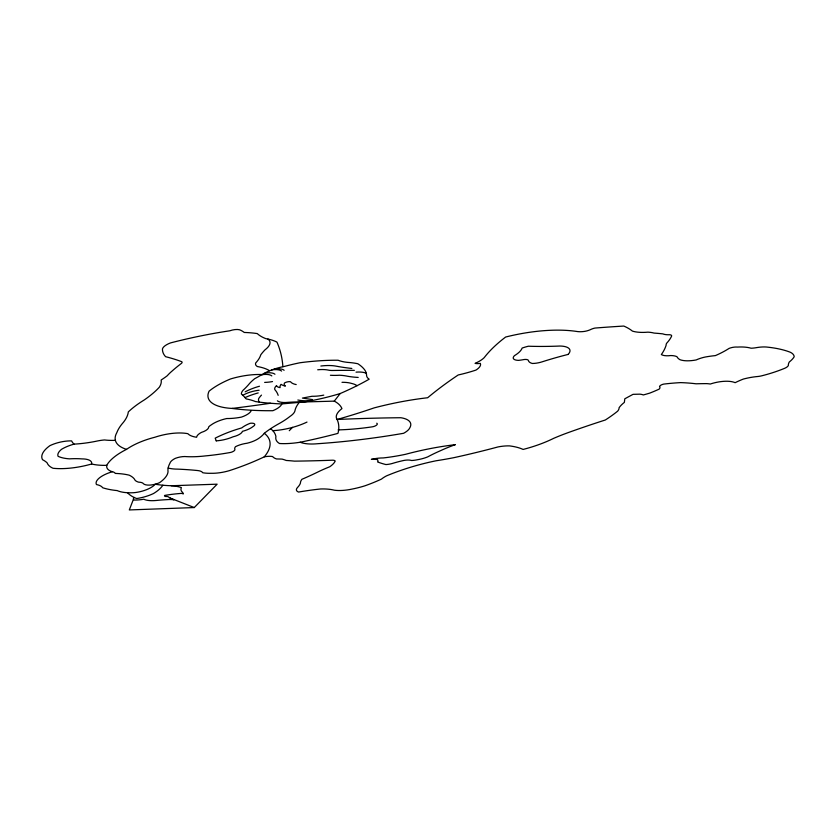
<?xml version="1.0" encoding="UTF-8"?>
<svg xmlns="http://www.w3.org/2000/svg" width="836" height="836" viewBox="0 0 836 836"><rect width="100%" height="100%" fill="white"/><g stroke="black" fill="none" stroke-linecap="round" stroke-linejoin="round"><path stroke-width="1.25" d="M133.478 499.144L129.308 509.939L194.255 507.556L217.13 484.18L171.223 485.747A97.425 36.972 -13.4 0 1 155.214 484.232A18.183 6.897 -13.4 0 1 133.624 492.717A33.753 12.812 -13.4 0 1 117.197 490.596A75.198 28.539 -13.4 0 1 102.703 487.754A23.847 9.05 -13.4 0 0 96.474 484.556A21.119 8.015 -13.4 0 1 112.494 471.703M334.275 401.134L340.2 393.537A164.18 62.303 -13.4 0 0 369.167 379.189A27.076 10.272 -13.4 0 1 366.576 375.395A65.72 24.934 -13.4 0 0 363.838 368.833A106.475 40.4 -13.4 0 0 357.818 363.744A61.53 23.345 -13.4 0 0 347.995 362.416A43.723 16.584 -13.4 0 1 338.089 360.243A130.698 49.596 -13.4 0 0 299.915 362.761A102.42 38.864 -13.4 0 0 284.689 366.356A31.319 11.882 -13.4 0 0 260.801 375.301A121.304 46.032 -13.4 0 1 254.729 378.677A64.832 24.599 -13.4 0 0 249.65 383.369A117.74 44.674 -13.4 0 1 242.931 390.391A22.938 8.705 -13.4 0 0 241.374 394.049A156.52 59.398 -13.4 0 1 246.171 398.908A69.681 26.438 -13.4 0 1 255.429 401.552A154.514 58.635 -13.4 0 0 272.975 403.422A89.619 34.004 -13.4 0 0 281.826 403.913L304.147 401.959L334.275 401.134A69.294 26.292 -13.4 0 1 341.934 408.616A31.235 11.85 -13.4 0 0 337.107 419.484A129.549 49.157 -13.4 0 1 337.943 433.382A261.741 99.317 -13.4 0 1 300.187 442.234A47.098 17.869 -13.4 0 1 279.517 443.519A35.781 13.575 -13.4 0 1 275.911 436.685A71.677 27.201 -13.4 0 0 270.582 428.722M312.371 399.587L302.413 398.082L312.016 396.274A24.537 9.311 -13.4 0 0 323.762 395.135M170.22 498.078L194.255 507.556M171.223 485.747A38.749 14.703 -13.4 0 1 181.381 487.607A22.635 8.59 -13.4 0 0 181.882 491.725A16.166 6.134 -13.4 0 1 183.168 494.003A3.887 1.473 -13.4 0 0 180.012 493.501A74.143 28.131 -13.4 0 0 164.619 495.424A3.03 1.149 -13.4 0 0 166.573 496.49A3.26 1.233 -13.4 0 1 168.214 496.772A54.883 20.827 -13.4 0 0 173.982 499.792A17.556 6.657 -13.4 0 0 167.001 499.646A97.666 37.056 -13.4 0 0 156.06 500.492A20.795 7.89 -13.4 0 1 143.782 499.228A23.189 8.799 -13.4 0 1 134.136 500.053A8.642 3.281 -13.4 0 1 134.105 497.43M162.832 485.214A38.226 14.505 -13.4 0 1 153.573 493.501A24.432 9.269 -13.4 0 1 136.696 498.538A70.172 26.627 -13.4 0 1 127.553 492.717M115.378 440.353A44.747 16.981 -13.4 0 1 104.531 439.955A25.425 9.645 -13.4 0 0 95.837 441.314A64.132 24.338 -13.4 0 1 74.07 444.125A24.098 9.144 -13.4 0 0 61.613 449.266A22.948 8.705 -13.4 0 0 58.081 456.31A38.717 14.693 -13.4 0 0 69.461 458.849A54.789 20.795 -13.4 0 1 81.897 458.891A18.371 6.97 -13.4 0 1 91.647 463.99A44.047 16.72 -13.4 0 0 106.82 465.328M74.07 444.125A50.756 19.259 -13.4 0 1 71.645 440.906A20.524 7.785 -13.4 0 0 49.909 445.661A39.94 15.152 -13.4 0 0 42.563 459.727A60.882 23.105 -13.4 0 1 47.171 462.904A43.002 16.323 -13.4 0 0 53.023 468.264A48.258 18.308 -13.4 0 0 91.647 463.99M251.197 410.675A14.964 5.685 -13.4 0 1 241.426 417.112A32.458 12.31 -13.4 0 1 226.755 418.533A21.151 8.026 -13.4 0 0 211.006 425.043A11.558 4.389 -13.4 0 0 208.666 426.997A10.084 3.825 -13.4 0 1 201.392 432.411A13.313 5.058 -13.4 0 0 196.627 437.259A30.033 11.401 -13.4 0 1 187.86 433.685A33.001 12.519 -13.4 0 0 154.953 437.218A44.329 16.825 -13.4 0 0 126.539 449.36A54.706 20.764 -13.4 0 0 106.883 465.088A26.742 10.147 -13.4 0 0 111.742 471.525A13.564 5.141 -13.4 0 1 115.263 473.416A59.398 22.541 -13.4 0 1 129.152 475.161A48.666 18.465 -13.4 0 1 134.481 479.185A19.301 7.325 -13.4 0 0 138.63 482.173A10.032 3.804 -13.4 0 1 143.405 483.678A10.899 4.138 -13.4 0 0 159.561 482.665A40.368 15.32 -13.4 0 0 168.026 471.556A71.112 26.982 -13.4 0 1 169.896 463.311A14.149 5.371 -13.4 0 1 175.236 458.389A11.077 4.201 -13.4 0 1 186.794 456.655A59.356 22.52 -13.4 0 0 205.52 455.892A122.892 46.628 -13.4 0 0 230.83 452.391A5.141 1.954 -13.4 0 0 234.853 449.277A11.861 4.504 -13.4 0 1 235.543 446.654A15.236 5.779 -13.4 0 1 247.163 443.216A17.42 6.615 -13.4 0 0 259.055 438.148A36.251 13.752 -13.4 0 0 264.385 433.226A85.45 32.426 -13.4 0 1 278.639 423.852A66.87 25.373 -13.4 0 0 289.862 416.516A21.245 8.057 -13.4 0 0 294.93 410.915A65.804 24.965 -13.4 0 1 299.716 401.907M126.539 449.36A55.991 21.245 -13.4 0 1 116.8 432.724A96.997 36.805 -13.4 0 1 123.3 422.462A78.897 29.939 -13.4 0 0 128.305 411.929A96.882 36.763 -13.4 0 1 144.189 399.995A111.146 42.176 -13.4 0 0 159.342 387.204A49.167 18.653 -13.4 0 0 161.139 380.004A76.734 29.114 -13.4 0 0 167.231 375.761A73.119 27.745 -13.4 0 1 172.185 370.954A189.709 71.99 -13.4 0 1 181.13 363.618A4.504 1.703 -13.4 0 0 181.715 361.695A222.083 84.269 -13.4 0 0 165.632 356.7A68.259 25.906 -13.4 0 1 162.466 348.936A13.846 5.256 -13.4 0 1 170.513 342.917A222.564 84.457 -13.4 0 1 229.785 330.795A8.799 3.344 -13.4 0 1 240.82 330.314A65.354 24.798 -13.4 0 1 244.248 332.456A83.412 31.653 -13.4 0 1 257.289 333.595A75.177 28.528 -13.4 0 0 265.785 338.632A61.028 23.157 -13.4 0 1 276.967 342.133A502.405 190.639 -13.4 0 1 282.871 366.722M168.151 468.024A31.413 11.913 -13.4 0 0 177.723 469.132A235.637 89.41 -13.4 0 1 197.693 470.553A14.013 5.319 -13.4 0 1 202.72 472.727A28.873 10.952 -13.4 0 0 211.153 473.291A25.822 9.802 -13.4 0 0 229.012 470.752A127.218 48.279 -13.4 0 0 264.249 456.843A12.373 4.692 -13.4 0 1 272.651 456.581A24.557 9.321 -13.4 0 0 276.497 458.943A162.508 61.665 -13.4 0 1 282.119 459.11A60.307 22.885 -13.4 0 1 286.215 460.469A122.578 46.513 -13.4 0 1 294.397 461.138A762.15 289.204 -13.4 0 0 332.446 460.208A5.037 1.912 -13.4 0 1 335.205 461.075A26.313 9.98 -13.4 0 1 329.802 466.728A87.122 33.053 -13.4 0 0 316.416 472.706A177.232 67.246 -13.4 0 1 301.921 479.289A27.024 10.251 -13.4 0 0 300.427 483.083A32.071 12.164 -13.4 0 1 297.47 487.524A12.341 4.682 -13.4 0 0 298.556 492.059A138.107 52.407 -13.4 0 1 320.596 488.976A38.832 14.734 -13.4 0 1 334.379 490.199A26.459 10.042 -13.4 0 0 351.851 489.123A45.99 17.451 -13.4 0 0 364.83 485.841A86.003 32.635 -13.4 0 0 381.498 479.08A22.98 8.715 -13.4 0 1 386.566 475.851A107.175 40.671 -13.4 0 1 436.11 460.772A175.936 66.755 -13.4 0 0 453.812 457.679A368.78 139.936 -13.4 0 0 498.078 446.915A24.798 9.415 -13.4 0 1 509.448 445.881A62.763 23.816 -13.4 0 1 523.106 449.434A68.364 25.937 -13.4 0 0 553.735 438.315A114.553 43.472 -13.4 0 1 568.417 432.525A450.688 171.014 -13.4 0 1 605.358 419.985A139.978 53.117 -13.4 0 0 617.616 411.197A20.325 7.712 -13.4 0 0 619.079 407.759A41.706 15.821 -13.4 0 1 624.356 402.388L624.795 398.803L633.03 394.341L639.853 394.164A14.379 5.455 -13.4 0 1 643.302 394.947A83.694 31.758 -13.4 0 0 649.739 393.119A82.325 31.245 -13.4 0 0 659.113 389.148A7.963 3.02 -13.4 0 0 659.51 386.629A4.619 1.756 -13.4 0 1 663.679 384.1A119.214 45.238 -13.4 0 1 680.64 382.616A126.309 47.924 -13.4 0 1 696.064 383.797A213.755 81.113 -13.4 0 1 706.535 383.62A23.92 9.081 -13.4 0 1 710.287 384.027A21.851 8.287 -13.4 0 1 735.147 382.679A50.223 19.061 -13.4 0 1 743.35 379.063A34.443 13.073 -13.4 0 1 758.064 376.472A11.62 4.41 -13.4 0 0 762.129 375.709A66.483 25.226 -13.4 0 0 783.489 368.78A7.89 2.999 -13.4 0 0 788.348 365.478A30.598 11.61 -13.4 0 1 789.299 361.988A35.614 13.512 -13.4 0 0 794.2 356.711A28.299 10.743 -13.4 0 0 788.379 351.538A106.757 40.504 -13.4 0 0 766.006 346.992A20.545 7.796 -13.4 0 0 756.392 347.651A15.748 5.977 -13.4 0 1 751.073 348.215A31.653 12.007 -13.4 0 0 737.404 347.076A8.36 3.166 -13.4 0 0 729.117 348.382A57.276 21.736 -13.4 0 1 715.376 355.613A48.112 18.256 -13.4 0 0 705.156 357.045A18.016 6.834 -13.4 0 0 696.179 359.95A20.89 7.932 -13.4 0 1 679.992 359.71A32.907 12.488 -13.4 0 1 676.982 356.732A15.738 5.977 -13.4 0 0 670.806 355.551A13.418 5.089 -13.4 0 1 661.349 354.568A117.96 44.757 -13.4 0 0 666.146 345.122A13.689 5.194 -13.4 0 1 666.7 343.188A72.377 27.463 -13.4 0 0 671.538 336.291A4.859 1.839 -13.4 0 0 669.584 334.724A13.993 5.309 -13.4 0 1 662.875 333.877A165.214 62.69 -13.4 0 0 654.055 333.083A27.463 10.419 -13.4 0 0 647.9 332.164A30.556 11.589 -13.4 0 1 632.403 331.098A103.695 39.344 -13.4 0 0 623.802 326.061A637.732 241.991 -13.4 0 0 594.96 328.067A8.224 3.125 -13.4 0 0 590.341 329.687A9.196 3.49 -13.4 0 1 584.134 331.453A14.682 5.57 -13.4 0 1 576.673 331.443A92.608 35.143 -13.4 0 0 505.634 337.033A172.833 65.584 -13.4 0 0 484.211 357.651A23.847 9.05 -13.4 0 1 475.067 363.378A8.297 3.145 -13.4 0 0 480.303 363.357A17.451 6.625 -13.4 0 1 475.966 370.076A69.712 26.449 -13.4 0 1 458.222 374.967A353.565 134.168 -13.4 0 0 427.677 397.737A149.195 56.618 -13.4 0 0 374.12 407.895A284.679 108.022 -13.4 0 1 337.107 419.484A945.056 358.613 -13.4 0 1 400.862 417.728A30.775 11.673 -13.4 0 1 409.859 427.739A18.946 7.19 -13.4 0 1 403.621 433.288A356.105 135.129 -13.4 0 1 317.461 443.728A30.514 11.579 -13.4 0 1 300.187 442.234M264.322 433.309A79.942 30.336 -13.4 0 1 264.249 456.843M281.826 403.913A17.274 6.552 -13.4 0 1 272.839 410.706A201.34 76.4 -13.4 0 1 232.115 408.428A53.629 20.346 -13.4 0 1 209.115 391.143A59.001 22.394 -13.4 0 1 230.506 378.969A41.81 15.863 -13.4 0 1 262.65 374.591M270.55 403.255A706.545 268.105 -13.4 0 1 232.115 408.428M267.969 339.061A26.752 10.157 -13.4 0 1 265.064 349.782A98.773 37.484 -13.4 0 0 260.769 354.819A63.452 24.077 -13.4 0 1 255.67 363.002A16.386 6.218 -13.4 0 0 257.425 366.544A59.44 22.551 -13.4 0 1 269.662 370.756M261.94 374.685A12.624 4.786 -13.4 0 1 271.815 375.897M265.075 373.034A12.624 4.786 -13.4 0 1 274.95 374.246M271.71 369.867A12.624 4.786 -13.4 0 1 281.586 371.079M274.26 369.063A12.624 4.786 -13.4 0 1 284.135 370.275M356.031 372.145A18.235 6.918 -13.4 0 1 366.283 373.274M320.846 366.022A31.005 11.767 -13.4 0 1 335.215 365.99A197.641 75 -13.4 0 0 351.841 368.457M296.205 384.57A21.454 8.141 -13.4 0 1 290.552 381.749A4.18 1.588 -13.4 0 0 284.491 383.013A12.582 4.776 -13.4 0 0 285.41 386.065A22.175 8.412 -13.4 0 1 281.063 384.32A17.19 6.521 -13.4 0 0 280.112 387.611A10.732 4.075 -13.4 0 1 276.559 385.574A14.87 5.643 -13.4 0 0 274.835 389.639A91.782 34.83 -13.4 0 1 278.158 395.355M272.505 381.571A21.193 8.046 -13.4 0 1 264.646 382.397M245.188 391.823A32.458 12.321 -13.4 0 1 259.484 386.232M242.816 395.313A18.058 6.855 -13.4 0 1 259.129 390.224M245.063 397.591A36.282 13.763 -13.4 0 1 258.199 392.93M261.48 395.104A52.584 19.949 -13.4 0 0 258.658 398.636A28.717 10.899 -13.4 0 0 259.16 402.095M277.385 400.831A15.654 5.936 -13.4 0 0 288.012 402.346A88.658 33.639 -13.4 0 1 304.147 401.959A106.569 40.441 -13.4 0 0 340.2 393.537M311.243 400.695A37.599 14.264 -13.4 0 1 297.835 400.026M317.701 369.784A22.426 8.506 -13.4 0 1 328.182 370.066A13.867 5.267 -13.4 0 0 332.435 370.484A672.719 255.273 -13.4 0 1 354.36 370.338M330.408 375.26A39.961 15.163 -13.4 0 0 339.468 375.239A41.006 15.56 -13.4 0 1 347.452 376.231A70.297 26.668 -13.4 0 0 358.205 377.433M341.997 382.313A27.348 10.377 -13.4 0 1 351.674 383.463A27.818 10.554 -13.4 0 1 357.003 385.709M289.266 430.718A121.366 46.053 -13.4 0 1 292.558 427.374M307 422.075A37.923 14.39 -13.4 0 1 272.787 430.665M338.11 429.892A128.284 48.676 -13.4 0 0 372.093 426.862A4.755 1.808 -13.4 0 0 376.493 425.179A4.755 1.808 -13.4 0 0 376.743 423.215M216.221 440.854L215.197 438.158A66.556 25.258 -13.4 0 1 241.729 427.907A21.119 8.015 -13.4 0 1 250.183 423.288A5.747 2.184 -13.4 0 1 254.52 423.925A5.747 2.184 -13.4 0 1 253.183 426.433A15.706 5.957 -13.4 0 1 242.44 431.345A10.283 3.898 -13.4 0 1 233.098 436.789A20.566 7.806 -13.4 0 1 216.221 440.854M455.254 444.679A136.801 51.905 -13.4 0 0 405.554 454.303A91.96 34.893 -13.4 0 1 383.306 457.929A23.199 8.799 -13.4 0 0 371.351 459.361A27.64 10.492 -13.4 0 1 377.444 459.539A15.048 5.706 -13.4 0 1 377.642 461.984A118.837 45.092 -13.4 0 0 385.918 464.565A12.77 4.849 -13.4 0 0 392.021 463.562A53.859 20.44 -13.4 0 1 404.216 460.375A10.408 3.95 -13.4 0 1 411.563 460.5A14.651 5.559 -13.4 0 0 417.3 459.758A19.322 7.325 -13.4 0 0 427.624 456.926A94.761 35.958 -13.4 0 1 440.959 450.489A79.378 30.117 -13.4 0 1 455.254 444.679M568.104 354.422A163.375 62 -13.4 0 0 542.522 361.706A13.575 5.152 -13.4 0 1 532.354 363.472A16.804 6.374 -13.4 0 1 528.394 360.452A5.465 2.069 -13.4 0 0 524.078 359.532A27.4 10.398 -13.4 0 1 518.487 360.368A10.659 4.044 -13.4 0 1 513.294 358.414A11.537 4.379 -13.4 0 1 514.474 355.645A27.619 10.481 -13.4 0 0 522.134 348.058A26.062 9.886 -13.4 0 1 528.404 346.219A233.265 88.511 -13.4 0 0 559.88 346.031A19.719 7.482 -13.4 0 1 568.104 354.422"/></g></svg>
